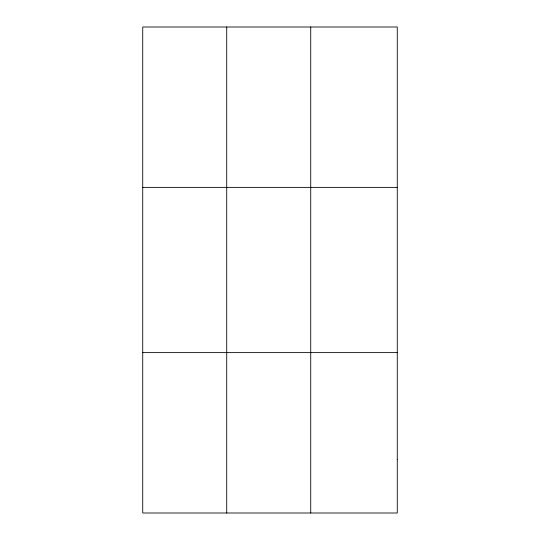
<?xml version="1.0" encoding="UTF-8"?>
<svg xmlns="http://www.w3.org/2000/svg" width="540" height="540" viewBox="0 0 540 540"><rect width="100%" height="100%" fill="white"/><g stroke="black" fill="none" stroke-linecap="round" stroke-linejoin="round"><path stroke-width="0.81" d="M226.726 27L226.726 513M310.73 27L310.73 513M142.729 187.38L397.271 187.38M142.729 352.62L397.271 352.62M397.271 459.54L397.271 513L142.729 513L142.729 27L397.271 27L397.271 459.54"/></g></svg>
